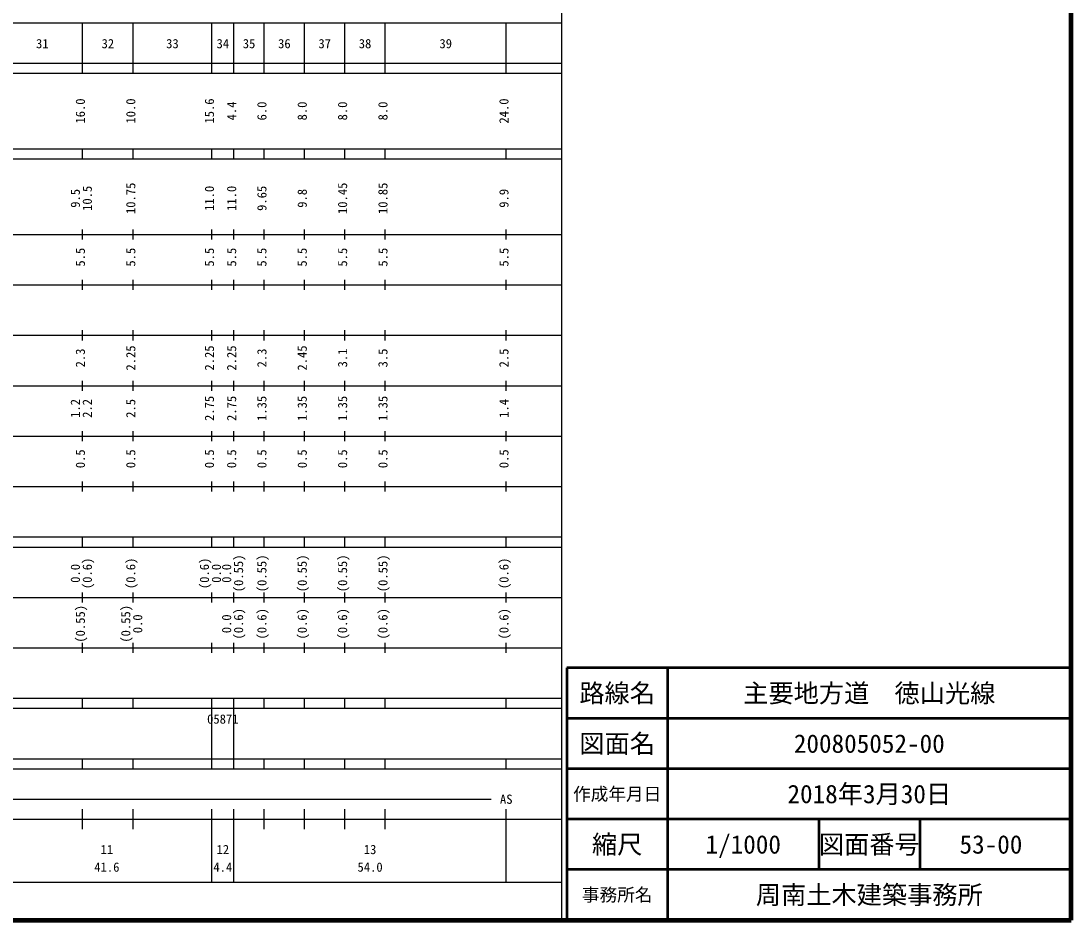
# Model space of a CAD drawing. Units: millimetres on the paper, enlarged 1000 times. Extents: x 40000 to 680000, y 20000 to 380000.
# Drawn here: x 471771 to 680000, y 20000 to 198357 of the extents above; entities that cross this region are included whole.
import ezdxf
from ezdxf.enums import TextEntityAlignment as Align

# ---------------------------------------------------------------- set-up
doc = ezdxf.new("R2010")
doc.units = ezdxf.units.MM
doc.header["$LTSCALE"] = 1000
for name, color, linetype, lineweight in [('M-TTL', 2, 'Continuous', 140), ('M-TTL-BAND', 7, 'Continuous', 25), ('M-TTL-FRAM', 2, 'Continuous', 50), ('M-TTL-LINE', 7, 'Continuous', 50)]:
    doc.layers.add(name, color=color, linetype=linetype, lineweight=lineweight)
doc.layers.add('M-TTL-TXT', color=7, linetype='Continuous')
doc.styles.add('ＭＳ ゴシック', font='')
doc.styles.get('ＭＳ ゴシック').set_extended_font_data('MS Gothic')

msp = doc.modelspace()

# ---------------------------------------------------------------- linework, layer by layer
at = {"layer": 'M-TTL'}
for p, q in [((680000, 20000), (680000, 380000)), ((40000, 20000), (680000, 20000))]:
    msp.add_line(p, q, dxfattribs=at)
at = {"layer": 'M-TTL-BAND'}
for p, q in [((579000, 20000), (579000, 370000)), ((68000, 198000), (579000, 198000)), ((484000, 188000), (484000, 198000)), ((494000, 188000), (494000, 198000)), ((509600, 188000), (509600, 198000)), ((514000, 188000), (514000, 198000)), ((520000, 188000), (520000, 198000)), ((528000, 188000), (528000, 198000)), ((536000, 188000), (536000, 198000)), ((544000, 188000), (544000, 198000)), ((568000, 188000), (568000, 198000)), ((40000, 190000), (579000, 190000)), ((40000, 188000), (579000, 188000)), ((40000, 173000), (579000, 173000)), ((484000, 171000), (484000, 173000)), ((494000, 171000), (494000, 173000)), ((509600, 171000), (509600, 173000)), ((514000, 171000), (514000, 173000)), ((520000, 171000), (520000, 173000)), ((528000, 171000), (528000, 173000)), ((536000, 171000), (536000, 173000)), ((544000, 171000), (544000, 173000)), ((568000, 171000), (568000, 173000)), ((40000, 171000), (579000, 171000)), ((484000, 155000), (484000, 157000)), ((494000, 155000), (494000, 157000)), ((509600, 155000), (509600, 157000)), ((514000, 155000), (514000, 157000)), ((520000, 155000), (520000, 157000)), ((528000, 155000), (528000, 157000)), ((536000, 155000), (536000, 157000)), ((544000, 155000), (544000, 157000)), ((568000, 155000), (568000, 157000)), ((40000, 156000), (579000, 156000)), ((46000, 146000), (579000, 146000)), ((484000, 145000), (484000, 147000)), ((494000, 145000), (494000, 147000)), ((509600, 145000), (509600, 147000)), ((514000, 145000), (514000, 147000)), ((520000, 145000), (520000, 147000)), ((528000, 145000), (528000, 147000)), ((536000, 145000), (536000, 147000)), ((544000, 145000), (544000, 147000)), ((568000, 145000), (568000, 147000)), ((52000, 136000), (579000, 136000)), ((484000, 135000), (484000, 137000)), ((494000, 135000), (494000, 137000)), ((509600, 135000), (509600, 137000)), ((514000, 135000), (514000, 137000)), ((520000, 135000), (520000, 137000)), ((528000, 135000), (528000, 137000)), ((536000, 135000), (536000, 137000)), ((544000, 135000), (544000, 137000)), ((568000, 135000), (568000, 137000)), ((46000, 126000), (579000, 126000)), ((484000, 125000), (484000, 127000)), ((494000, 125000), (494000, 127000)), ((509600, 125000), (509600, 127000)), ((514000, 125000), (514000, 127000)), ((520000, 125000), (520000, 127000)), ((528000, 125000), (528000, 127000)), ((536000, 125000), (536000, 127000)), ((544000, 125000), (544000, 127000)), ((568000, 125000), (568000, 127000)), ((484000, 115000), (484000, 117000)), ((494000, 115000), (494000, 117000)), ((509600, 115000), (509600, 117000)), ((514000, 115000), (514000, 117000)), ((520000, 115000), (520000, 117000)), ((528000, 115000), (528000, 117000)), ((536000, 115000), (536000, 117000)), ((544000, 115000), (544000, 117000)), ((568000, 115000), (568000, 117000)), ((52000, 116000), (579000, 116000)), ((484000, 105000), (484000, 107000)), ((494000, 105000), (494000, 107000)), ((509600, 105000), (509600, 107000)), ((514000, 105000), (514000, 107000)), ((520000, 105000), (520000, 107000)), ((528000, 105000), (528000, 107000)), ((536000, 105000), (536000, 107000)), ((544000, 105000), (544000, 107000)), ((568000, 105000), (568000, 107000)), ((46000, 106000), (579000, 106000)), ((40000, 96000), (579000, 96000)), ((484000, 94000), (484000, 96000)), ((494000, 94000), (494000, 96000)), ((509600, 94000), (509600, 96000)), ((514000, 94000), (514000, 96000)), ((520000, 94000), (520000, 96000)), ((528000, 94000), (528000, 96000)), ((536000, 94000), (536000, 96000)), ((544000, 94000), (544000, 96000)), ((568000, 94000), (568000, 96000)), ((40000, 94000), (579000, 94000)), ((49000, 84000), (579000, 84000)), ((484000, 83000), (484000, 85000)), ((494000, 83000), (494000, 85000)), ((509600, 83000), (509600, 85000)), ((514000, 83000), (514000, 85000)), ((520000, 83000), (520000, 85000)), ((528000, 83000), (528000, 85000)), ((536000, 83000), (536000, 85000)), ((544000, 83000), (544000, 85000)), ((568000, 83000), (568000, 85000)), ((484000, 73000), (484000, 75000)), ((494000, 73000), (494000, 75000)), ((509600, 73000), (509600, 75000)), ((514000, 73000), (514000, 75000)), ((520000, 73000), (520000, 75000)), ((528000, 73000), (528000, 75000)), ((536000, 73000), (536000, 75000)), ((544000, 73000), (544000, 75000)), ((568000, 73000), (568000, 75000)), ((40000, 74000), (579000, 74000)), ((40000, 64000), (579000, 64000)), ((484000, 62000), (484000, 64000)), ((494000, 62000), (494000, 64000)), ((509600, 62000), (509600, 64000)), ((514000, 62000), (514000, 64000)), ((520000, 62000), (520000, 64000)), ((528000, 62000), (528000, 64000)), ((536000, 62000), (536000, 64000)), ((544000, 62000), (544000, 64000)), ((568000, 62000), (568000, 64000)), ((40000, 62000), (579000, 62000)), ((509600, 52000), (509600, 62000)), ((514000, 52000), (514000, 62000)), ((40000, 52000), (579000, 52000)), ((40000, 50000), (579000, 50000)), ((484000, 50000), (484000, 52000)), ((494000, 50000), (494000, 52000)), ((509600, 50000), (509600, 52000)), ((514000, 50000), (514000, 52000)), ((520000, 50000), (520000, 52000)), ((528000, 50000), (528000, 52000)), ((536000, 50000), (536000, 52000)), ((544000, 50000), (544000, 52000)), ((568000, 50000), (568000, 52000)), ((71000, 44000), (565000, 44000)), ((484000, 38000), (484000, 42000)), ((494000, 38000), (494000, 42000)), ((509600, 27500), (509600, 42000)), ((514000, 27500), (514000, 42000)), ((520000, 38000), (520000, 42000)), ((528000, 38000), (528000, 42000)), ((536000, 38000), (536000, 42000)), ((544000, 38000), (544000, 42000)), ((568000, 27500), (568000, 42000)), ((40000, 40000), (579000, 40000)), ((68000, 27500), (579000, 27500))]:
    msp.add_line(p, q, dxfattribs=at)
at = {"layer": 'M-TTL-FRAM'}
for p, q in [((680000, 70000), (580000, 70000)), ((580000, 70000), (580000, 20000))]:
    msp.add_line(p, q, dxfattribs=at)
at = {"layer": 'M-TTL-LINE'}
for p, q in [((600000, 70000), (600000, 20000)), ((680000, 60000), (580000, 60000)), ((680000, 50000), (580000, 50000)), ((680000, 40000), (580000, 40000)), ((630000, 40000), (630000, 30000)), ((650000, 40000), (650000, 30000)), ((680000, 30000), (580000, 30000))]:
    msp.add_line(p, q, dxfattribs=at)

# ---------------------------------------------------------------- texts
at = {"layer": 'M-TTL-BAND', "style": 'ＭＳ ゴシック'}
for s, p in [('31', (476000, 192405)), ('32', (489000, 192405)), ('33', (501800, 192405)), ('34', (511800, 192405)), ('35', (517000, 192405)), ('36', (524000, 192405)), ('37', (532000, 192405)), ('38', (540000, 192405)), ('39', (556000, 192405)), ('AS', (568000, 42500)), ('11', (488800, 32523)), ('12', (511800, 32523)), ('13', (541000, 32523)), ('41.6', (488800, 29033)), ('4.4', (511800, 29033)), ('54.0', (541000, 29033))]:
    msp.add_text(s, height=1833, dxfattribs=at).set_placement(p, align=Align.BOTTOM_CENTER)
for s, p in [('16.0', (485000, 180500)), ('10.0', (495000, 180500)), ('15.6', (510600, 180500)), ('4.4', (515000, 180500)), ('6.0', (521000, 180500)), ('8.0', (529000, 180500)), ('8.0', (537000, 180500)), ('8.0', (545000, 180500)), ('24.0', (569000, 180500)), ('9.5', (484000, 163174)), ('10.5', (486370, 163174)), ('10.75', (495000, 163174)), ('11.0', (510600, 163174)), ('11.0', (515000, 163174)), ('9.65', (521000, 163174)), ('9.8', (529000, 163174)), ('10.45', (537000, 163174)), ('10.85', (545000, 163174)), ('9.9', (569000, 163174)), ('5.5', (485000, 151500)), ('5.5', (495000, 151500)), ('5.5', (510600, 151500)), ('5.5', (515000, 151500)), ('5.5', (521000, 151500)), ('5.5', (529000, 151500)), ('5.5', (537000, 151500)), ('5.5', (545000, 151500)), ('5.5', (569000, 151500)), ('2.25', (495000, 131500)), ('2.25', (510600, 131500)), ('2.25', (515000, 131500)), ('2.45', (529000, 131500)), ('2.3', (485000, 131500)), ('2.3', (521000, 131500)), ('3.1', (537000, 131500)), ('3.5', (545000, 131500)), ('2.5', (569000, 131500)), ('1.2', (484000, 121500)), ('2.2', (486370, 121500)), ('2.5', (495000, 121500)), ('2.75', (510600, 121500)), ('2.75', (515000, 121500)), ('1.35', (521000, 121500)), ('1.35', (529000, 121500)), ('1.35', (537000, 121500)), ('1.35', (545000, 121500)), ('1.4', (569000, 121500)), ('0.5', (485000, 111500)), ('0.5', (495000, 111500)), ('0.5', (510600, 111500)), ('0.5', (515000, 111500)), ('0.5', (521000, 111500)), ('0.5', (529000, 111500)), ('0.5', (537000, 111500)), ('0.5', (545000, 111500)), ('0.5', (569000, 111500)), ('(0.55)', (516370, 88764)), ('(0.55)', (521000, 88764)), ('(0.55)', (529000, 88764)), ('(0.55)', (537000, 88764)), ('(0.55)', (545000, 88764)), ('0.0', (484000, 88764)), ('(0.6)', (486370, 88764)), ('(0.6)', (495000, 88764)), ('(0.6)', (509600, 88764)), ('0.0', (511970, 88764)), ('0.0', (514000, 88764)), ('(0.6)', (569000, 88764)), ('(0.55)', (485000, 78764)), ('(0.55)', (494000, 78764)), ('(0.6)', (516370, 78764)), ('(0.6)', (521000, 78764)), ('(0.6)', (529000, 78764)), ('(0.6)', (537000, 78764)), ('(0.6)', (545000, 78764)), ('(0.6)', (569000, 78764)), ('0.0', (496370, 78764)), ('0.0', (514000, 78764))]:
    msp.add_text(s, height=1833, rotation=90, dxfattribs=at).set_placement(p, align=Align.BOTTOM_CENTER)
msp.add_text('05871', height=1833, dxfattribs=at).set_placement((508675, 58405), align=Align.BOTTOM_LEFT)
at = {"layer": 'M-TTL-TXT', "style": 'ＭＳ ゴシック'}
for s, height, p in [('路線名', 3666, (590000, 65000)), ('路線名', 3666, (590000, 65000)), ('主要地方道\u3000徳山光線', 3666, (640000, 65000)), ('図面名', 3666, (590000, 55000)), ('図面名', 3666, (590000, 55000)), ('200805052-00', 3666, (640000, 55000)), ('作成年月日', 2566, (590000, 45000)), ('作成年月日', 2566, (590000, 45000)), ('2018年3月30日', 3666, (640000, 45000)), ('縮尺', 3666, (590000, 35000)), ('縮尺', 3666, (590000, 35000)), ('1/1000', 3666, (615000, 35000)), ('図面番号', 3666, (640000, 35000)), ('図面番号', 3666, (640000, 35000)), ('53-00', 3666, (664125, 35000)), ('周南土木建築事務所', 3666, (640000, 25000)), ('事務所名', 2566, (590000, 25000)), ('事務所名', 2566, (590000, 25000))]:
    msp.add_text(s, height=height, dxfattribs=at).set_placement(p, align=Align.MIDDLE_CENTER)

doc.saveas('drawing.dxf')
